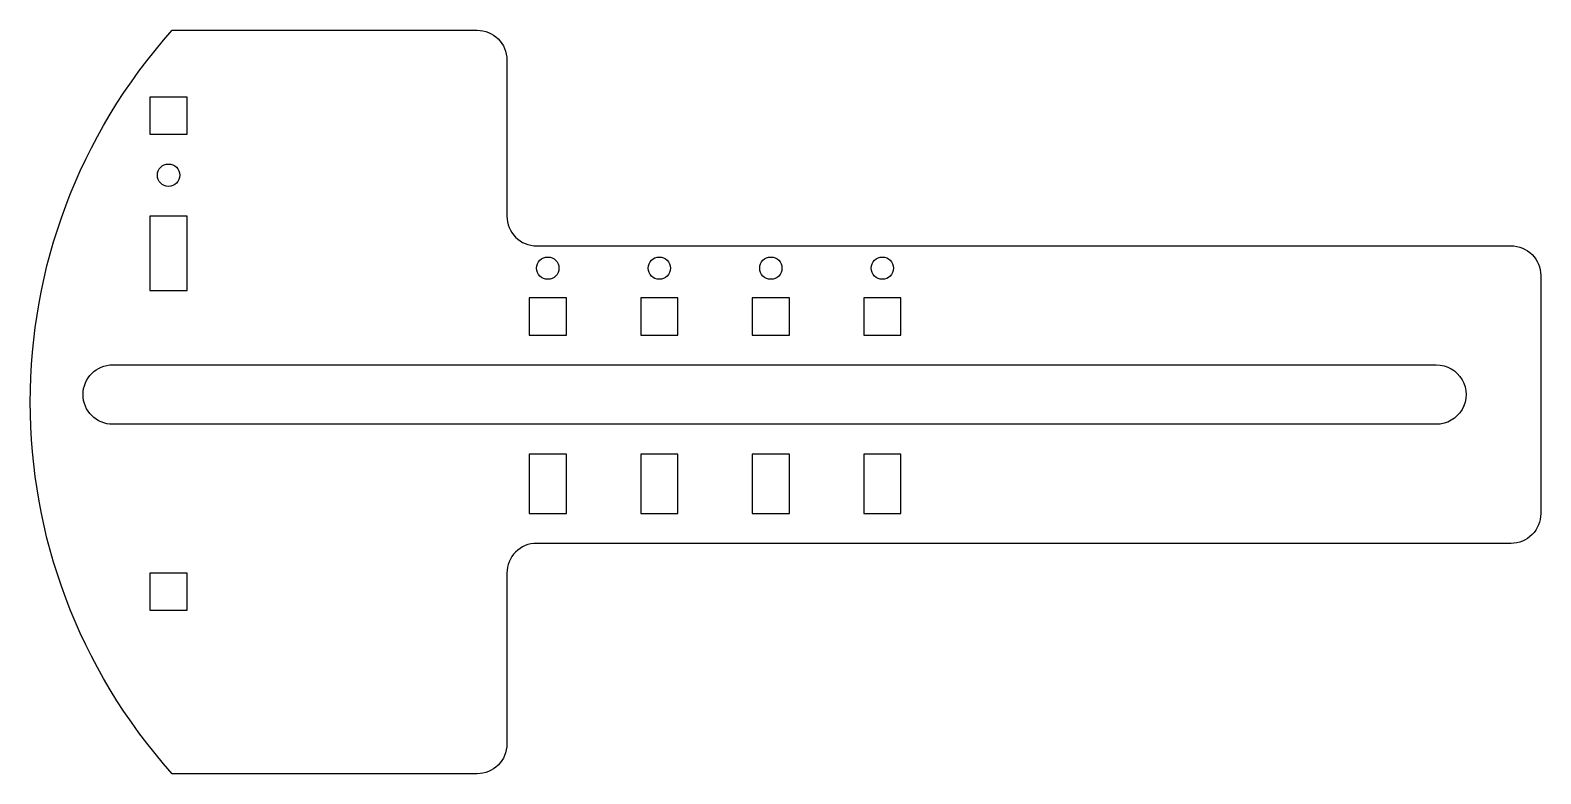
# Model space of a CAD drawing. Header units: millimetres. Extents: x 166 to 369, y 44 to 144.
import ezdxf

# ---------------------------------------------------------------- set-up
doc = ezdxf.new("R2010")
doc.units = ezdxf.units.MM
doc.layers.get('0').update_dxf_attribs({"linetype": 'CONTINUOUS'})

msp = doc.modelspace()

# ---------------------------------------------------------------- linework, layer by layer
for points in [[(230, 70.99), (230, 48, -0.414214), (226, 44), (185, 44, -0.382136), (185, 144), (226, 144, -0.414214), (230, 140), (230, 119, 0.414214), (234, 115), (365.05, 115, -0.414214), (369.05, 111), (369.05, 78.99, -0.414214), (365.05, 74.99), (234, 74.99, 0.414214)], [(355, 99, -1.000239), (355, 91), (177, 91, -1), (177, 99)]]:
    msp.add_lwpolyline(points, format="xyb", close=True)
for points in [[(182, 130), (187, 130), (187, 135), (182, 135)], [(182, 109), (187, 109), (187, 119), (182, 119)], [(238, 108), (233, 108), (233, 103), (238, 103)], [(248, 103), (253, 103), (253, 108), (248, 108)], [(268, 103), (268, 108), (263, 108), (263, 103)], [(278, 103), (283, 103), (283, 108), (278, 108)], [(233, 79), (238, 79), (238, 87), (233, 87)], [(248, 79), (253, 79), (253, 87), (248, 87)], [(263, 79), (268, 79), (268, 87), (263, 87)], [(278, 79), (283, 79), (283, 87), (278, 87)], [(182, 66), (187, 66), (187, 71), (182, 71)]]:
    msp.add_lwpolyline(points, close=True)
for centre in [(184.5, 124.5), (235.5, 112), (250.5, 112), (265.5, 112), (280.5, 112)]:
    msp.add_circle(centre, 1.5)

doc.saveas('drawing.dxf')
